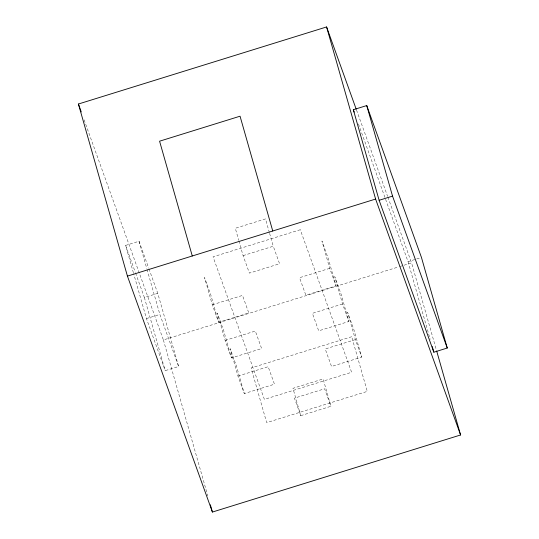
<?xml version="1.0" encoding="UTF-8"?>
<svg xmlns="http://www.w3.org/2000/svg" width="539" height="539" viewBox="0 0 539 539"><rect width="100%" height="100%" fill="white"/><g stroke="black" fill="none" stroke-linecap="round" stroke-linejoin="round"><path stroke-width="0.4" stroke-dasharray="2.69 2.02" d="M133.396 272.754L125.614 245.42L139.022 241.25L148.69 268.078M243.089 255.614L273.266 246.242L279.573 263.753L249.402 273.125L243.089 255.614L238.972 241.142M135.558 273.037L144.371 297.494L157.779 293.331L178.625 366.486L165.21 370.657L146.453 318.576L133.625 273.556M146.453 318.576L159.861 314.412L178.625 366.486M212.312 304.791L242.489 295.419L248.796 312.93L218.618 322.302L212.312 304.791L204.524 277.464L210.83 294.974L218.618 322.302M329.72 268.328L299.543 277.7L305.856 295.21L336.026 285.838L328.244 258.511L321.938 241L329.72 268.328L336.026 285.838M358.462 123.97L408.05 261.644L415.94 259.192M416.728 258.949L420.676 257.723M84.111 119.853L163.391 339.947L398.719 266.866M399.52 266.616L411.567 262.877L436.422 350.141M225.147 340.426L255.324 331.061L261.631 348.565L231.453 357.936L225.147 340.426L217.358 313.098L223.665 330.609L231.453 357.936M342.555 303.969L312.384 313.334L318.69 330.845L348.868 321.473L341.079 294.146L334.773 276.635L342.555 303.969L348.868 321.473M237.982 376.067L268.159 366.695L274.466 384.199L244.288 393.571L237.982 376.067L230.193 348.733L236.5 366.244L244.288 393.571M355.396 339.604L325.219 348.976L331.525 366.48L361.703 357.108L353.914 329.78L347.608 312.27L355.396 339.604L361.703 357.108M300.742 415.663L330.919 406.291L323.13 378.957L292.953 388.329L300.742 415.663L294.435 398.153L324.613 388.781L330.919 406.291M356.528 110.077L387.615 196.371M387.898 197.166L411.567 262.877M148.973 268.867L157.779 293.331M125.614 245.42L135.276 272.242M408.05 261.644L430.162 339.267M269.379 232.578L265.484 218.908L235.307 228.28L238.743 240.34M269.608 233.38L273.266 246.242M139.022 241.25L146.81 268.59M147.039 269.392L159.861 314.412M163.391 339.947L207.811 495.893M144.371 297.494L165.21 370.657M300.277 229.735L213.046 256.827L264.386 399.372L351.623 372.281L300.277 229.735M351.697 336.727L251.107 367.969L266.677 422.63L367.268 391.395L351.697 336.727"/><path stroke-width="0.81" d="M436.657 350.95L460.589 434.98L212.413 512.05L127.433 276.123L78.411 104.02L326.587 26.95L356.245 109.289M353.328 109.727L366.742 105.563L421.464 257.48L447.255 348.032L433.848 352.203L379.126 200.286L353.328 109.727L354.184 112.099M127.433 276.123L375.609 199.053L460.589 434.98M379.126 200.286L392.54 196.115L447.255 348.032M78.411 104.02L81.261 111.937M366.742 105.563L392.54 196.115M432.238 346.543L433.848 352.203M326.587 26.95L375.609 199.053M272.747 230.995L240.05 116.202L159.578 141.191L192.275 255.985M210.345 504.78L212.413 512.05"/></g></svg>
